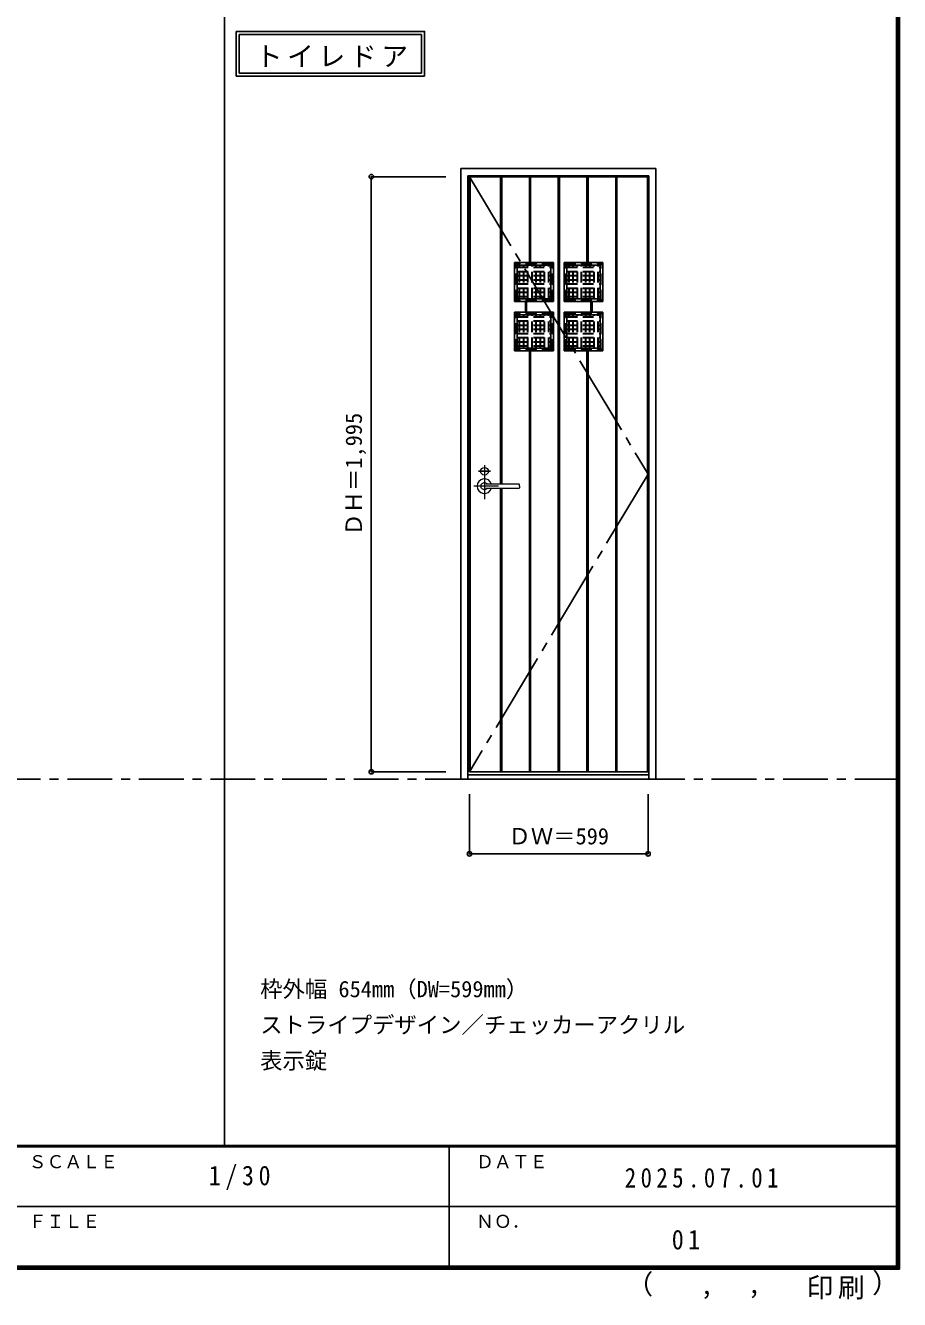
# Model space of a CAD drawing. Units: millimetres, scale not verified. Extents: x -6000 to 5700, y -4307 to 4260.
# Drawn here: x 2770 to 5700, y -4307 to -36 of the extents above; entities that cross this region are included whole.
import ezdxf
from ezdxf.enums import TextEntityAlignment as Align

# ---------------------------------------------------------------- set-up
doc = ezdxf.new("R2010")
doc.units = ezdxf.units.MM
doc.header["$LTSCALE"] = 30
doc.header["$PDMODE"] = 32
doc.header["$PDSIZE"] = 15
for name, pattern in [('CHAIN1', [8, 5, -1, 1, -1]), ('CHAIN2', [12, 9, -1, 1, -1]), ('DASHED1', [1.8, 1.2, -0.6])]:
    doc.linetypes.add(name, pattern=pattern)
for name, color, linetype in [('0-1_通り芯', 4, 'CHAIN1'), ('0-2_扉', 3, 'Continuous'), ('0-3_仕上げ', 7, 'Continuous'), ('0-4_枠', 3, 'Continuous'), ('0-7', 7, 'CHAIN2'), ('0-A_文字', 7, 'Continuous'), ('0-B_寸法', 7, 'Continuous'), ('0-C_ハッチ', 4, 'DASHED1'), ('F-1_枠', 6, 'Continuous'), ('F-A_文字', 7, 'Continuous')]:
    doc.layers.add(name, color=color, linetype=linetype)
doc.layers.add('0-5_レバー', color=7, linetype='Continuous', lineweight=18)
doc.styles.add('ＭＳ ゴシック', font='')
doc.styles.get('ＭＳ ゴシック').set_extended_font_data('MS Gothic')

msp = doc.modelspace()

# ---------------------------------------------------------------- linework, layer by layer
at = {"layer": '0-1_通り芯'}
msp.add_line((4288.5, -1530), (4328.5, -1530), dxfattribs=at)
at = {"layer": '0-1_通り芯', "color": 7}
msp.add_line((-5490, -2562.5), (5690, -2562.5), dxfattribs=at)
at = {"layer": '0-2_扉'}
for p, q in [((4258, -2537.5), (4258, -542.5)), ((4258, -542.5), (4857, -542.5)), ((4857, -2537.5), (4857, -542.5)), ((4258, -2537.5), (4857, -2537.5))]:
    msp.add_line(p, q, dxfattribs=at)
at = {"layer": '0-3_仕上げ'}
for p, q in [((4258, -2537.5), (4258, -542.5)), ((4258, -542.5), (4857, -542.5)), ((4260, -2537.5), (4260, -542.5)), ((4362.5, -1573), (4362.5, -542.5)), ((4364.5, -1573), (4364.5, -542.5)), ((4366.5, -1573), (4366.5, -542.5)), ((4459, -830.5), (4459, -542.5)), ((4461, -830.5), (4461, -542.5)), ((4463, -830.5), (4463, -542.5)), ((4555.5, -2537.5), (4555.5, -542.5)), ((4557.5, -2537.5), (4557.5, -542.5)), ((4559.5, -2537.5), (4559.5, -542.5)), ((4652, -830.5), (4652, -542.5)), ((4654, -830.5), (4654, -542.5)), ((4656, -830.5), (4656, -542.5)), ((4748.5, -2537.5), (4748.5, -542.5)), ((4750.5, -2537.5), (4750.5, -542.5)), ((4752.5, -2537.5), (4752.5, -542.5)), ((4855, -681), (4855, -542.5)), ((4855, -2406), (4855, -542.5)), ((4857, -2537.5), (4857, -542.5)), ((4539.5, -830.5), (4409.5, -830.5)), ((4409.5, -960.5), (4409.5, -830.5)), ((4409.5, -830.5), (4418.5, -839.5)), ((4530.5, -839.5), (4418.5, -839.5)), ((4418.5, -951.5), (4418.5, -839.5)), ((4530.5, -839.5), (4539.5, -830.5)), ((4530.5, -951.5), (4530.5, -839.5)), ((4539.5, -960.5), (4539.5, -830.5)), ((4575.5, -830.5), (4705.5, -830.5)), ((4575.5, -960.5), (4575.5, -830.5)), ((4584.5, -839.5), (4575.5, -830.5)), ((4584.5, -839.5), (4696.5, -839.5)), ((4584.5, -951.5), (4584.5, -839.5)), ((4705.5, -830.5), (4696.5, -839.5)), ((4696.5, -951.5), (4696.5, -839.5)), ((4705.5, -960.5), (4705.5, -830.5)), ((4539.5, -960.5), (4409.5, -960.5)), ((4445.5, -996.5), (4445.5, -960.5)), ((4447.5, -996.5), (4447.5, -960.5)), ((4449.5, -996.5), (4449.5, -960.5)), ((4530.5, -951.5), (4539.5, -960.5)), ((4584.5, -951.5), (4575.5, -960.5)), ((4575.5, -960.5), (4705.5, -960.5)), ((4665.5, -996.5), (4665.5, -960.5)), ((4667.5, -996.5), (4667.5, -960.5)), ((4669.5, -996.5), (4669.5, -960.5)), ((4539.5, -996.5), (4409.5, -996.5)), ((4409.5, -1126.5), (4409.5, -996.5)), ((4409.5, -996.5), (4418.5, -1005.5)), ((4530.5, -1005.5), (4418.5, -1005.5)), ((4418.5, -1117.5), (4418.5, -1005.5)), ((4530.5, -1005.5), (4539.5, -996.5)), ((4530.5, -1117.5), (4530.5, -1005.5)), ((4539.5, -1126.5), (4539.5, -996.5)), ((4575.5, -996.5), (4705.5, -996.5)), ((4575.5, -1126.5), (4575.5, -996.5)), ((4584.5, -1005.5), (4575.5, -996.5)), ((4584.5, -1005.5), (4696.5, -1005.5)), ((4584.5, -1117.5), (4584.5, -1005.5)), ((4705.5, -996.5), (4696.5, -1005.5)), ((4696.5, -1117.5), (4696.5, -1005.5)), ((4705.5, -1126.5), (4705.5, -996.5)), ((4539.5, -1126.5), (4409.5, -1126.5)), ((4459, -2537.5), (4459, -1126.5)), ((4461, -2537.5), (4461, -1126.5)), ((4463, -2537.5), (4463, -1126.5)), ((4530.5, -1117.5), (4539.5, -1126.5)), ((4584.5, -1117.5), (4575.5, -1126.5)), ((4575.5, -1126.5), (4705.5, -1126.5)), ((4652, -2537.5), (4652, -1126.5)), ((4654, -2537.5), (4654, -1126.5)), ((4656, -2537.5), (4656, -1126.5)), ((4362.5, -2537.5), (4362.5, -1587)), ((4364.5, -2537.5), (4364.5, -1587)), ((4366.5, -2537.5), (4366.5, -1587)), ((4855, -2537.5), (4855, -2406)), ((4258, -2537.5), (4857, -2537.5))]:
    msp.add_line(p, q, dxfattribs=at)
at = {"layer": '0-3_仕上げ', "linetype": 'DASHED1'}
for p, q in [((4537.5, -832.5), (4411.5, -832.5)), ((4537.5, -958.5), (4537.5, -832.5)), ((4577.5, -832.5), (4703.5, -832.5)), ((4577.5, -958.5), (4577.5, -832.5)), ((4537.5, -998.5), (4411.5, -998.5)), ((4537.5, -1124.5), (4537.5, -998.5)), ((4577.5, -998.5), (4703.5, -998.5)), ((4577.5, -1124.5), (4577.5, -998.5))]:
    msp.add_line(p, q, dxfattribs=at)
at = {"layer": '0-3_仕上げ', "color": 6, "linetype": 'DASHED1'}
for p, q in [((4536.5, -833.5), (4412.5, -833.5)), ((4412.5, -957.5), (4412.5, -833.5)), ((4536.5, -957.5), (4536.5, -833.5)), ((4578.5, -833.5), (4702.5, -833.5)), ((4578.5, -957.5), (4578.5, -833.5)), ((4702.5, -957.5), (4702.5, -833.5)), ((4536.5, -957.5), (4412.5, -957.5)), ((4578.5, -957.5), (4702.5, -957.5)), ((4536.5, -999.5), (4412.5, -999.5)), ((4412.5, -1123.5), (4412.5, -999.5)), ((4536.5, -1123.5), (4536.5, -999.5)), ((4578.5, -999.5), (4702.5, -999.5)), ((4578.5, -1123.5), (4578.5, -999.5)), ((4702.5, -1123.5), (4702.5, -999.5)), ((4536.5, -1123.5), (4412.5, -1123.5)), ((4578.5, -1123.5), (4702.5, -1123.5))]:
    msp.add_line(p, q, dxfattribs=at)
at = {"layer": '0-3_仕上げ', "linetype": 'DASHED1'}
for points in [[(4537.5, -958.5), (4411.5, -958.5), (4411.5, -832.5)], [(4577.5, -958.5), (4703.5, -958.5), (4703.5, -832.5)], [(4537.5, -1124.5), (4411.5, -1124.5), (4411.5, -998.5)], [(4577.5, -1124.5), (4703.5, -1124.5), (4703.5, -998.5)]]:
    msp.add_lwpolyline(points, dxfattribs=at)
at = {"layer": '0-3_仕上げ'}
for points in [[(4530.5, -951.5), (4418.5, -951.5), (4409.5, -960.5)], [(4584.5, -951.5), (4696.5, -951.5), (4705.5, -960.5)], [(4530.5, -1117.5), (4418.5, -1117.5), (4409.5, -1126.5)], [(4584.5, -1117.5), (4696.5, -1117.5), (4705.5, -1126.5)]]:
    msp.add_lwpolyline(points, dxfattribs=at)
at = {"layer": '0-4_枠'}
for p, q in [((4229, -2562.5), (4229, -515.5)), ((4229, -515.5), (4883, -515.5)), ((4253, -2562.5), (4253, -539.5)), ((4253, -539.5), (4859, -539.5)), ((4859, -2562.5), (4859, -539.5)), ((4883, -2562.5), (4883, -515.5)), ((4229, -2562.5), (4883, -2562.5)), ((4253, -2547.5), (4859, -2547.5))]:
    msp.add_line(p, q, dxfattribs=at)
at = {"layer": '0-5_レバー', "color": 4, "linetype": 'CHAIN1'}
for p, q in [((4308.5, -1510), (4308.5, -1623.39)), ((4355.3, -1580), (4272.28, -1580))]:
    msp.add_line(p, q, dxfattribs=at)
at = {"layer": '0-5_レバー'}
for q in [(4425.5, -1574.51), (4425.5, -1585.5)]:
    msp.add_line((4425.5, -1580), q, dxfattribs=at)
for points in [[(4318.46, -1573.01), (4317.69, -1572.22), (4315.72, -1570.85), (4313.48, -1569.84), (4311.04, -1569.21), (4308.5, -1569), (4305.96, -1569.21), (4303.53, -1569.84), (4301.28, -1570.85), (4299.31, -1572.22), (4297.69, -1573.89), (4296.49, -1575.79), (4295.75, -1577.85), (4295.5, -1580), (4295.75, -1582.15), (4296.49, -1584.21), (4297.69, -1586.11), (4299.31, -1587.78), (4301.28, -1589.15), (4303.53, -1590.16), (4305.96, -1590.79), (4308.5, -1591), (4311.04, -1590.79), (4313.48, -1590.16), (4315.72, -1589.15), (4317.69, -1587.78), (4318.46, -1586.99)], [(4424, -1573), (4414.27, -1573), (4404.09, -1573), (4394.49, -1573), (4385.5, -1573), (4377.09, -1573), (4369.28, -1573), (4362.46, -1573), (4356.16, -1573), (4350.4, -1573), (4345.15, -1573), (4340.36, -1573), (4335.71, -1573), (4331.5, -1573), (4327.75, -1573), (4325.75, -1573), (4323.9, -1573), (4321.89, -1573.01), (4319.48, -1573.01), (4317.99, -1573.01), (4316.45, -1573.01), (4314.93, -1573.01), (4313.83, -1573.01), (4313.37, -1573.01), (4313.37, -1573.02)], [(4424, -1573), (4414.92, -1573), (4414.52, -1573)], [(4313.52, -1586.99), (4313.65, -1586.99), (4314.09, -1586.99), (4314.81, -1586.99), (4315.83, -1586.99), (4317.09, -1586.99), (4318.44, -1586.99), (4321.3, -1586.99), (4324.28, -1587), (4327.3, -1587), (4330.34, -1587), (4333.41, -1587), (4336.49, -1587), (4340.49, -1587), (4344.9, -1587), (4349.87, -1587), (4355.4, -1587), (4361.49, -1587), (4368.14, -1587), (4375.35, -1587), (4383.94, -1587), (4393.2, -1587), (4403.14, -1587), (4413.75, -1587), (4424, -1587)]]:
    msp.add_lwpolyline(points, dxfattribs=at)
at = {"layer": '0-5_レバー', "color": 4}
msp.add_circle((4308.5, -1530), 13, dxfattribs=at)
at = {"layer": '0-5_レバー'}
for centre, radius, start, end in [((4308.5, -1580), 24.55, 16.59952, 343.36736), ((4424, -1574.5), 1.5, 0.00847, 89.9163), ((4424, -1574.5), 1.5, 360, 90.17419), ((4424, -1585.5), 1.5, 270.16419, 0), ((4424, -1585.5), 1.5, 269.91059, 359.99153)]:
    msp.add_arc(centre, radius, start, end, dxfattribs=at)
at = {"layer": '0-7'}
msp.add_lwpolyline([(4258, -542.5), (4857, -1540), (4258, -2537.5)], dxfattribs=at)
at = {"layer": '0-A_文字'}
for p, q in [((3476.4, -55.5), (3476.4, -205.5)), ((3486.4, -65.5), (3486.4, -195.5)), ((3486.4, -65.5), (4097.43, -65.5)), ((4097.43, -65.5), (4097.43, -195.5)), ((3476.4, -205.5), (4107.43, -205.5)), ((3486.4, -195.5), (4097.43, -195.5))]:
    msp.add_line(p, q, dxfattribs=at)
msp.add_lwpolyline([(3476.4, -55.5), (4107.43, -55.5), (4107.43, -205.5)], dxfattribs=at)
at = {"layer": '0-B_寸法', "color": 4}
for p, q in [((3929, -542.5), (4179, -542.5)), ((3929, -542.5), (3929, -2537.5)), ((3929, -2537.5), (4179, -2537.5)), ((4258, -2812.5), (4258, -2612.5)), ((4857, -2812.5), (4857, -2612.5)), ((4258, -2812.5), (4857, -2812.5))]:
    msp.add_line(p, q, dxfattribs=at)
at = {"layer": '0-B_寸法'}
for p in [(3929, -542.5), (3929, -2537.5), (4258, -2812.5), (4857, -2812.5)]:
    msp.add_point(p, dxfattribs=at)
at = {"layer": '0-C_ハッチ'}
for p, q in [((4418.5, -846), (4530.5, -846)), ((4418.5, -847), (4530.5, -847)), ((4425, -951.5), (4425, -839.5)), ((4426, -951.5), (4426, -839.5)), ((4439, -951.5), (4439, -839.5)), ((4440, -951.5), (4440, -839.5)), ((4453, -951.5), (4453, -839.5)), ((4454, -951.5), (4454, -839.5)), ((4467, -951.5), (4467, -839.5)), ((4468, -951.5), (4468, -839.5)), ((4481, -951.5), (4481, -839.5)), ((4482, -951.5), (4482, -839.5)), ((4495, -951.5), (4495, -839.5)), ((4496, -951.5), (4496, -839.5)), ((4509, -951.5), (4509, -839.5)), ((4510, -951.5), (4510, -839.5)), ((4523, -951.5), (4523, -839.5)), ((4524, -951.5), (4524, -839.5)), ((4584.5, -846), (4696.5, -846)), ((4584.5, -847), (4696.5, -847)), ((4591, -951.5), (4591, -839.5)), ((4592, -951.5), (4592, -839.5)), ((4605, -951.5), (4605, -839.5)), ((4606, -951.5), (4606, -839.5)), ((4619, -951.5), (4619, -839.5)), ((4620, -951.5), (4620, -839.5)), ((4633, -951.5), (4633, -839.5)), ((4634, -951.5), (4634, -839.5)), ((4647, -951.5), (4647, -839.5)), ((4648, -951.5), (4648, -839.5)), ((4661, -951.5), (4661, -839.5)), ((4662, -951.5), (4662, -839.5)), ((4675, -951.5), (4675, -839.5)), ((4676, -951.5), (4676, -839.5)), ((4689, -951.5), (4689, -839.5)), ((4690, -951.5), (4690, -839.5)), ((4418.5, -860), (4530.5, -860)), ((4418.5, -861), (4530.5, -861)), ((4418.5, -874), (4530.5, -874)), ((4418.5, -875), (4530.5, -875)), ((4418.5, -888), (4530.5, -888)), ((4418.5, -889), (4530.5, -889)), ((4584.5, -860), (4696.5, -860)), ((4584.5, -861), (4696.5, -861)), ((4584.5, -874), (4696.5, -874)), ((4584.5, -875), (4696.5, -875)), ((4584.5, -888), (4696.5, -888)), ((4584.5, -889), (4696.5, -889)), ((4418.5, -902), (4530.5, -902)), ((4418.5, -903), (4530.5, -903)), ((4418.5, -916), (4530.5, -916)), ((4418.5, -917), (4530.5, -917)), ((4418.5, -930), (4530.5, -930)), ((4418.5, -931), (4530.5, -931)), ((4584.5, -902), (4696.5, -902)), ((4584.5, -903), (4696.5, -903)), ((4584.5, -916), (4696.5, -916)), ((4584.5, -917), (4696.5, -917)), ((4584.5, -930), (4696.5, -930)), ((4584.5, -931), (4696.5, -931)), ((4418.5, -944), (4530.5, -944)), ((4418.5, -945), (4530.5, -945)), ((4584.5, -944), (4696.5, -944)), ((4584.5, -945), (4696.5, -945)), ((4418.5, -1012), (4530.5, -1012)), ((4418.5, -1013), (4530.5, -1013)), ((4425, -1117.5), (4425, -1005.5)), ((4426, -1117.5), (4426, -1005.5)), ((4439, -1117.5), (4439, -1005.5)), ((4440, -1117.5), (4440, -1005.5)), ((4453, -1117.5), (4453, -1005.5)), ((4454, -1117.5), (4454, -1005.5)), ((4467, -1117.5), (4467, -1005.5)), ((4468, -1117.5), (4468, -1005.5)), ((4481, -1117.5), (4481, -1005.5)), ((4482, -1117.5), (4482, -1005.5)), ((4495, -1117.5), (4495, -1005.5)), ((4496, -1117.5), (4496, -1005.5)), ((4509, -1117.5), (4509, -1005.5)), ((4510, -1117.5), (4510, -1005.5)), ((4523, -1117.5), (4523, -1005.5)), ((4524, -1117.5), (4524, -1005.5)), ((4584.5, -1012), (4696.5, -1012)), ((4584.5, -1013), (4696.5, -1013)), ((4591, -1117.5), (4591, -1005.5)), ((4592, -1117.5), (4592, -1005.5)), ((4605, -1117.5), (4605, -1005.5)), ((4606, -1117.5), (4606, -1005.5)), ((4619, -1117.5), (4619, -1005.5)), ((4620, -1117.5), (4620, -1005.5)), ((4633, -1117.5), (4633, -1005.5)), ((4634, -1117.5), (4634, -1005.5)), ((4647, -1117.5), (4647, -1005.5)), ((4648, -1117.5), (4648, -1005.5)), ((4661, -1117.5), (4661, -1005.5)), ((4662, -1117.5), (4662, -1005.5)), ((4675, -1117.5), (4675, -1005.5)), ((4676, -1117.5), (4676, -1005.5)), ((4689, -1117.5), (4689, -1005.5)), ((4690, -1117.5), (4690, -1005.5)), ((4418.5, -1026), (4530.5, -1026)), ((4418.5, -1027), (4530.5, -1027)), ((4418.5, -1040), (4530.5, -1040)), ((4418.5, -1041), (4530.5, -1041)), ((4418.5, -1054), (4530.5, -1054)), ((4418.5, -1055), (4530.5, -1055)), ((4584.5, -1026), (4696.5, -1026)), ((4584.5, -1027), (4696.5, -1027)), ((4584.5, -1040), (4696.5, -1040)), ((4584.5, -1041), (4696.5, -1041)), ((4584.5, -1054), (4696.5, -1054)), ((4584.5, -1055), (4696.5, -1055)), ((4418.5, -1068), (4530.5, -1068)), ((4418.5, -1069), (4530.5, -1069)), ((4418.5, -1082), (4530.5, -1082)), ((4418.5, -1083), (4530.5, -1083)), ((4418.5, -1096), (4530.5, -1096)), ((4418.5, -1097), (4530.5, -1097)), ((4418.5, -1110), (4530.5, -1110)), ((4584.5, -1068), (4696.5, -1068)), ((4584.5, -1069), (4696.5, -1069)), ((4584.5, -1082), (4696.5, -1082)), ((4584.5, -1083), (4696.5, -1083)), ((4584.5, -1096), (4696.5, -1096)), ((4584.5, -1097), (4696.5, -1097)), ((4584.5, -1110), (4696.5, -1110)), ((4418.5, -1111), (4530.5, -1111)), ((4584.5, -1111), (4696.5, -1111))]:
    msp.add_line(p, q, dxfattribs=at)
at = {"layer": 'F-1_枠'}
for p, q in [((3436.4, 4175), (3436.4, -3790)), ((5690, 4175), (5690, -4205)), ((5695, 4175), (5695, -4205)), ((5700, 4175), (5700, -4205)), ((5700, -3790), (-6000, -3790)), ((5700, -3795), (-6000, -3795)), ((4190, -3795), (4190, -4195)), ((-150, -3995), (5690, -3995.01)), ((5700, -4195), (-6000, -4195)), ((5700, -4200), (-6000, -4200)), ((5700, -4205), (-6000, -4205))]:
    msp.add_line(p, q, dxfattribs=at)

# ---------------------------------------------------------------- texts
at = {"layer": '0-A_文字', "style": 'ＭＳ ゴシック'}
for s, p in [('枠外幅 654mm（DW=599mm）', (3556.4, -3310)), ('ストライプデザイン／チェッカーアクリル', (3556.4, -3430)), ('表示錠', (3556.4, -3550))]:
    msp.add_text(s, height=54.99, dxfattribs=at).set_placement(p, align=Align.BOTTOM_LEFT)
at = {"layer": '0-A_文字', "insert": (3541.06, -175.5), "char_height": 65.98, "attachment_point": 7, "style": 'ＭＳ ゴシック'}
msp.add_mtext('\\T1.17;トイレドア', dxfattribs=at)
at = {"layer": '0-B_寸法', "style": 'ＭＳ ゴシック'}
msp.add_text('ＤＨ＝1,995', height=54.99, rotation=90, dxfattribs=at).set_placement((3914, -1746.25), align=Align.BOTTOM_LEFT)
msp.add_text('ＤＷ＝599', height=54.99, dxfattribs=at).set_placement((4388.75, -2797.5), align=Align.BOTTOM_LEFT)
at = {"layer": 'F-A_文字', "style": 'ＭＳ ゴシック'}
for s, height, p in [('ＳＣＡＬＥ', 43.99, (2780, -3880)), ('ＤＡＴＥ', 43.99, (4280, -3880)), ('ＦＩＬＥ', 43.99, (2780, -4080)), ('ＮＯ．', 43.99, (4280, -4080)), ('（', 65.98, (4784.03, -4308.31)), ('）', 65.98, (5608.4, -4304.13)), (',', 65.98, (5031.28, -4308.31)), (',', 65.98, (5190.2, -4305.53))]:
    msp.add_text(s, height=height, dxfattribs=at).set_placement(p, align=Align.BOTTOM_LEFT)
at = {"layer": 'F-A_文字', "char_height": 65.98, "attachment_point": 7, "style": 'ＭＳ ゴシック'}
for s, insert in [('\\T1.38;\\W0.9;1/30', (3383.75, -3940)), ('\\T1.39;\\W0.85;2025.07.01', (4778.75, -3932.5)), ('\\T1.36;\\W0.9;01', (4936.25, -4140)), ('\\T1.17;印刷', (5388.15, -4306.92))]:
    msp.add_mtext(s, dxfattribs=dict(at, insert=insert))

doc.saveas('drawing.dxf')
